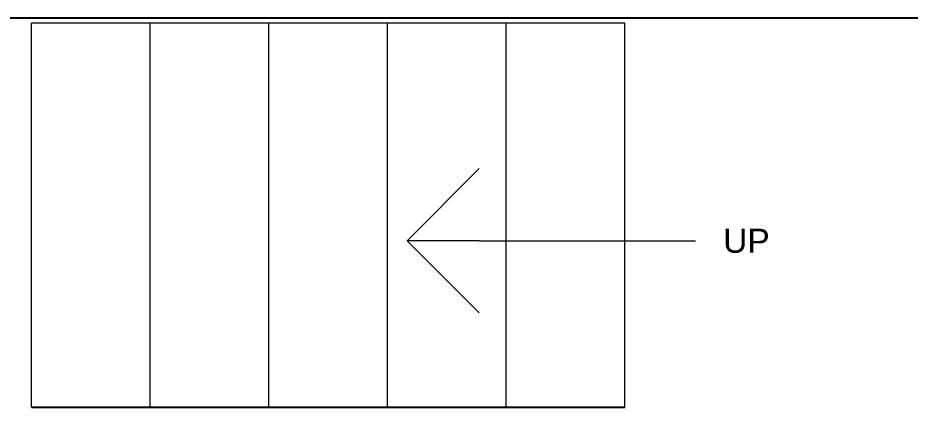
# Model space of a CAD drawing. Header units: inches. Extents: x -489 to -18, y 573 to 1091.
# Drawn here: x -229.3 to -155, y 777.6 to 810 of the extents above; entities that cross this region are included whole.
import ezdxf

# ---------------------------------------------------------------- set-up
doc = ezdxf.new("R2010")
doc.units = ezdxf.units.IN
doc.header["$MEASUREMENT"] = 0
doc.layers.get('0').update_dxf_attribs({"color": 1, "lineweight": 9})
doc.layers.add('A101-Floorplan-1st-floor', color=7, linetype='Continuous', lineweight=9)
doc.layers.add('A101-Text', color=7, linetype='Continuous', lineweight=9)
doc.styles.get("Standard").update_dxf_attribs({"font": 'Arial.ttf', "height": 2})

# ---------------------------------------------------------------- blocks, each defined once
blk = doc.blocks.new('L1-arrow')
at = {"lineweight": 5}
for p, q in [((188.322, -365.981), (182.322, -359.981)), ((182.322, -365.981), (164.322, -365.981)), ((182.322, -365.981), (188.322, -365.981)), ((188.322, -365.981), (182.322, -371.981))]:
    blk.add_line(p, q, dxfattribs=at)

msp = doc.modelspace()

# ---------------------------------------------------------------- linework, layer by layer
at = {"layer": 'A101-Floorplan-1st-floor', "lineweight": -3}
for p, q in [((-272.81809, 809.99286), (-129.31809, 809.99286)), ((-228.132, 777.61786), (-178.757, 777.61786))]:
    msp.add_line(p, q, dxfattribs=at)
at = {"layer": 'A101-Floorplan-1st-floor', "lineweight": 5}
for p, q in [((-178.757, 809.55536), (-228.132, 809.55536)), ((-228.132, 777.61786), (-228.132, 809.55536)), ((-218.257, 777.61786), (-218.257, 809.55536)), ((-208.382, 777.61786), (-208.382, 809.55536)), ((-198.507, 777.61786), (-198.507, 809.55536)), ((-188.632, 777.61786), (-188.632, 809.55536)), ((-178.757, 777.61786), (-178.757, 809.55536))]:
    msp.add_line(p, q, dxfattribs=at)

# ---------------------------------------------------------------- block references
at = {"layer": 'A101-Floorplan-1st-floor', "lineweight": 5, "rotation": 180}
msp.add_blockref('L1-arrow', (-8.54341, 425.48092), dxfattribs=at)

# ---------------------------------------------------------------- texts
at = {"layer": 'A101-Text', "lineweight": 5}
msp.add_text('UP', height=2, dxfattribs=at).set_placement((-170.57231, 790.4539))

doc.saveas('drawing.dxf')
